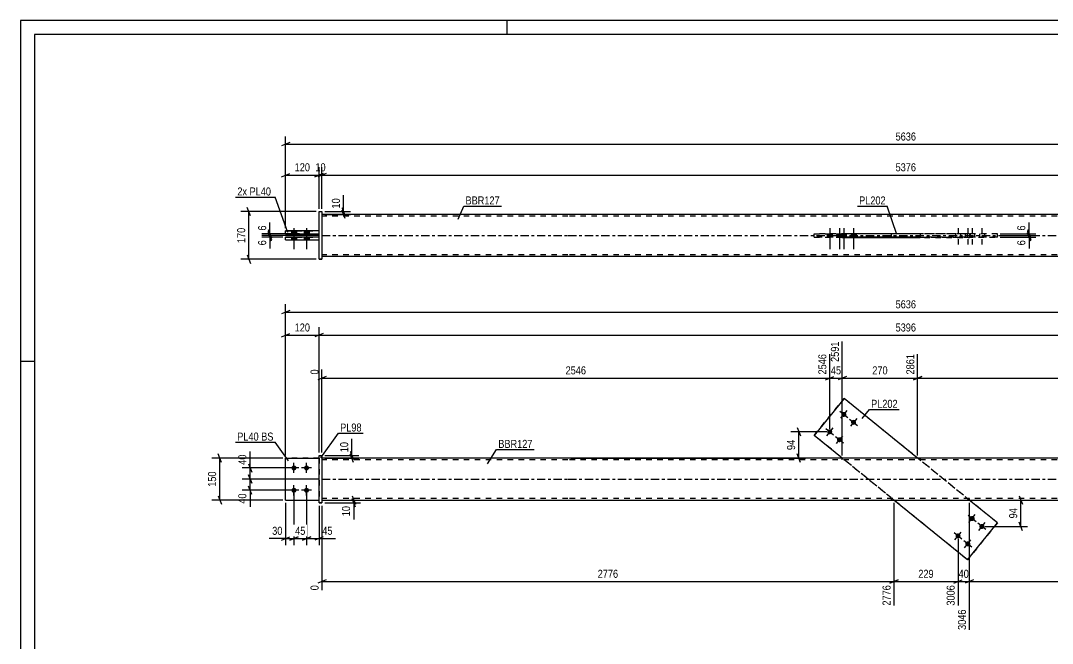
# Model space of a CAD drawing. Header units: millimetres. Extents: x 0 to 594, y 0 to 420.
# Drawn here: x 0 to 369.1, y 197.2 to 420 of the extents above; entities that cross this region are included whole.
import ezdxf

# ---------------------------------------------------------------- set-up
doc = ezdxf.new("R2010")
doc.units = ezdxf.units.MM
doc.linetypes.add('DXK_LINE_DOT2', pattern=[3.9198, 1.9599, -1.9599])
doc.linetypes.add('DXK_LINE_DOT3', pattern=[5.9187, 2.979, -0.9799, 0.9799, -0.9799])
doc.styles.add('Arial Narrow', font='ARIALN.TTF', dxfattribs={"height": 0.2})

# ---------------------------------------------------------------- blocks, each defined once
blk = doc.blocks.new('Unknown-580610623-1130')
at = {"color": 5, "linetype": 'Continuous'}
for p, q in [((594, 420), (0, 420)), ((0, 420), (0, 0)), ((174, 415), (174, 420)), ((589, 415), (5, 415)), ((5, 415), (5, 5)), ((5, 298), (0, 298))]:
    blk.add_line(p, q, dxfattribs=at)
blk = doc.blocks.new('Part-580610623-1679 - 1673')
at = {"color": 7, "linetype": 'DXK_LINE_DOT2'}
for p, q in [((94.78, 248.45), (94.78, 263.45)), ((94.78, 263.45), (106.78, 263.45)), ((106.78, 263.45), (94.78, 263.45)), ((106.78, 263.45), (106.78, 248.45)), ((94.78, 248.45), (94.78, 248.45)), ((94.78, 248.45), (106.78, 248.45)), ((94.78, 248.45), (106.78, 248.45)), ((106.78, 248.45), (106.78, 248.45))]:
    blk.add_line(p, q, dxfattribs=at)
blk = doc.blocks.new('Part-580610623-1700 - 1673')
at = {"color": 2, "linetype": 'Continuous'}
for p, q in [((195.78, 263.45), (107.78, 263.45)), ((437.43, 263.45), (195.88, 263.45)), ((107.78, 248.45), (195.78, 248.45)), ((195.88, 248.45), (437.43, 248.45))]:
    blk.add_line(p, q, dxfattribs=at)
at = {"color": 7, "linetype": 'DXK_LINE_DOT2'}
for p, q in [((107.78, 263.45), (107.78, 248.45)), ((195.78, 262.85), (107.78, 262.85)), ((437.43, 262.85), (195.88, 262.85)), ((293.82, 263.45), (293.82, 262.85)), ((321.74, 263.45), (321.74, 262.85)), ((195.78, 249.05), (107.78, 249.05)), ((437.43, 249.05), (195.88, 249.05)), ((311.57, 248.45), (311.57, 249.05)), ((339.48, 248.45), (339.48, 249.05))]:
    blk.add_line(p, q, dxfattribs=at)
at = {"color": 7, "linetype": 'DXK_LINE_DOT3'}
for p, q in [((107.78, 255.95), (195.78, 255.95)), ((195.88, 255.95), (437.43, 255.95))]:
    blk.add_line(p, q, dxfattribs=at)
blk = doc.blocks.new('Part-580610623-1684 - 1673')
at = {"color": 2, "linetype": 'Continuous'}
for p, q in [((94.78, 248.45), (94.78, 263.45)), ((94.78, 263.45), (106.78, 263.45)), ((94.78, 248.45), (94.78, 248.45)), ((94.78, 248.45), (106.78, 248.45))]:
    blk.add_line(p, q, dxfattribs=at)
at = {"color": 7, "linetype": 'DXK_LINE_DOT2'}
for p, q in [((106.78, 263.45), (94.78, 263.45)), ((106.78, 263.45), (106.78, 248.45)), ((94.78, 248.45), (94.78, 248.45)), ((94.78, 248.45), (106.78, 248.45)), ((106.78, 248.45), (106.78, 248.45))]:
    blk.add_line(p, q, dxfattribs=at)
blk = doc.blocks.new('Bolt-580610623-1706 - 1673')
at = {"linetype": 'Continuous'}
for points in [[(295.04, 279.8), (295.17, 279.67), (295.27, 279.51), (295.34, 279.34), (295.37, 279.15), (295.36, 278.96), (295.31, 278.78), (295.22, 278.61), (295.11, 278.47), (294.96, 278.35), (294.79, 278.26), (294.61, 278.21), (294.42, 278.2), (294.24, 278.23), (294.06, 278.3), (293.9, 278.4), (293.77, 278.54), (293.67, 278.7), (293.6, 278.87), (293.57, 279.06), (293.58, 279.25), (293.63, 279.43), (293.72, 279.59), (293.83, 279.74), (293.98, 279.86), (294.15, 279.94), (294.33, 279.99), (294.52, 280), (294.7, 279.97), (294.88, 279.91)], [(298.53, 276.97), (298.66, 276.83), (298.77, 276.68), (298.83, 276.5), (298.86, 276.31), (298.85, 276.13), (298.8, 275.94), (298.72, 275.78), (298.6, 275.63), (298.45, 275.51), (298.29, 275.43), (298.1, 275.38), (297.92, 275.37), (297.73, 275.4), (297.55, 275.47), (297.4, 275.57), (297.26, 275.7), (297.16, 275.86), (297.09, 276.04), (297.07, 276.22), (297.08, 276.41), (297.12, 276.59), (297.21, 276.76), (297.33, 276.9), (297.47, 277.02), (297.64, 277.11), (297.82, 277.16), (298.01, 277.17), (298.2, 277.14), (298.37, 277.07)], [(290, 273.59), (290.13, 273.46), (290.23, 273.3), (290.3, 273.12), (290.33, 272.94), (290.32, 272.75), (290.27, 272.57), (290.18, 272.4), (290.06, 272.25), (289.92, 272.14), (289.75, 272.05), (289.57, 272), (289.38, 271.99), (289.19, 272.02), (289.02, 272.09), (288.86, 272.19), (288.73, 272.33), (288.63, 272.48), (288.56, 272.66), (288.53, 272.85), (288.54, 273.03), (288.59, 273.22), (288.67, 273.38), (288.79, 273.53), (288.94, 273.65), (289.11, 273.73), (289.29, 273.78), (289.48, 273.79), (289.66, 273.76), (289.84, 273.69)], [(293.49, 270.75), (293.62, 270.62), (293.73, 270.46), (293.79, 270.29), (293.82, 270.1), (293.81, 269.91), (293.76, 269.73), (293.68, 269.57), (293.56, 269.42), (293.41, 269.3), (293.24, 269.22), (293.06, 269.17), (292.87, 269.16), (292.69, 269.19), (292.51, 269.25), (292.36, 269.36), (292.22, 269.49), (292.12, 269.65), (292.05, 269.82), (292.02, 270.01), (292.03, 270.2), (292.08, 270.38), (292.17, 270.55), (292.29, 270.69), (292.43, 270.81), (292.6, 270.9), (292.78, 270.95), (292.97, 270.95), (293.16, 270.93), (293.33, 270.86)]]:
    blk.add_hatch(color=1, dxfattribs=at).paths.add_polyline_path(points)
at = {"color": 1, "linetype": 'Continuous'}
for p, q in [((293.07, 280.24), (295.87, 277.97)), ((295.6, 280.5), (293.34, 277.71)), ((296.57, 277.4), (299.36, 275.13)), ((299.1, 277.67), (296.83, 274.87)), ((288.03, 274.03), (290.83, 271.76)), ((290.56, 274.29), (288.29, 271.49)), ((291.53, 271.19), (294.32, 268.92)), ((294.06, 271.45), (291.79, 268.66))]:
    blk.add_line(p, q, dxfattribs=at)
blk = doc.blocks.new('Bolt-580610623-1707 - 1673')
at = {"linetype": 'Continuous'}
for points in [[(339.82, 241.14), (339.69, 241.27), (339.58, 241.43), (339.52, 241.61), (339.49, 241.79), (339.5, 241.98), (339.55, 242.16), (339.63, 242.33), (339.75, 242.48), (339.9, 242.59), (340.06, 242.68), (340.25, 242.73), (340.43, 242.74), (340.62, 242.71), (340.8, 242.64), (340.95, 242.54), (341.09, 242.41), (341.19, 242.25), (341.26, 242.07), (341.28, 241.89), (341.27, 241.7), (341.23, 241.52), (341.14, 241.35), (341.02, 241.2), (340.88, 241.08), (340.71, 241), (340.53, 240.95), (340.34, 240.94), (340.15, 240.97), (339.98, 241.04)], [(334.78, 234.93), (334.64, 235.06), (334.54, 235.22), (334.48, 235.4), (334.45, 235.58), (334.46, 235.77), (334.51, 235.95), (334.59, 236.12), (334.71, 236.26), (334.86, 236.38), (335.02, 236.47), (335.21, 236.52), (335.39, 236.53), (335.58, 236.5), (335.75, 236.43), (335.91, 236.33), (336.04, 236.19), (336.15, 236.04), (336.21, 235.86), (336.24, 235.67), (336.23, 235.49), (336.18, 235.3), (336.1, 235.14), (335.98, 234.99), (335.83, 234.87), (335.67, 234.79), (335.48, 234.74), (335.3, 234.73), (335.11, 234.76), (334.94, 234.83)], [(343.31, 238.3), (343.18, 238.44), (343.08, 238.6), (343.01, 238.77), (342.98, 238.96), (342.99, 239.15), (343.04, 239.33), (343.13, 239.49), (343.24, 239.64), (343.39, 239.76), (343.56, 239.84), (343.74, 239.89), (343.93, 239.9), (344.11, 239.87), (344.29, 239.81), (344.45, 239.7), (344.58, 239.57), (344.68, 239.41), (344.75, 239.24), (344.78, 239.05), (344.77, 238.86), (344.72, 238.68), (344.63, 238.51), (344.52, 238.37), (344.37, 238.25), (344.2, 238.16), (344.02, 238.11), (343.83, 238.1), (343.65, 238.13), (343.47, 238.2)], [(338.27, 232.09), (338.14, 232.23), (338.04, 232.38), (337.97, 232.56), (337.94, 232.75), (337.95, 232.93), (338, 233.12), (338.08, 233.28), (338.2, 233.43), (338.35, 233.55), (338.52, 233.63), (338.7, 233.68), (338.89, 233.69), (339.07, 233.66), (339.25, 233.59), (339.41, 233.49), (339.54, 233.36), (339.64, 233.2), (339.71, 233.02), (339.74, 232.84), (339.73, 232.65), (339.68, 232.47), (339.59, 232.3), (339.47, 232.15), (339.33, 232.04), (339.16, 231.95), (338.98, 231.9), (338.79, 231.89), (338.61, 231.92), (338.43, 231.99)]]:
    blk.add_hatch(color=1, dxfattribs=at).paths.add_polyline_path(points)
at = {"color": 1, "linetype": 'Continuous'}
for p, q in [((341.78, 240.71), (338.99, 242.97)), ((339.25, 240.44), (341.52, 243.24)), ((345.28, 237.87), (342.48, 240.14)), ((342.75, 237.61), (345.01, 240.4)), ((336.74, 234.49), (333.95, 236.76)), ((334.21, 234.23), (336.48, 237.03)), ((340.24, 231.66), (337.44, 233.93)), ((337.7, 231.39), (339.97, 234.19))]:
    blk.add_line(p, q, dxfattribs=at)
blk = doc.blocks.new('Bolt-580610623-1709 - 1673')
at = {"linetype": 'Continuous'}
for points in [[(97.78, 259.05), (97.59, 259.07), (97.41, 259.13), (97.25, 259.22), (97.11, 259.35), (97, 259.5), (96.92, 259.67), (96.88, 259.85), (96.88, 260.04), (96.92, 260.23), (97, 260.4), (97.11, 260.55), (97.25, 260.68), (97.41, 260.77), (97.59, 260.83), (97.78, 260.85), (97.96, 260.83), (98.14, 260.77), (98.3, 260.68), (98.44, 260.55), (98.55, 260.4), (98.63, 260.23), (98.67, 260.04), (98.67, 259.85), (98.63, 259.67), (98.55, 259.5), (98.44, 259.35), (98.3, 259.22), (98.14, 259.13), (97.96, 259.07)], [(102.28, 259.05), (102.09, 259.07), (101.91, 259.13), (101.75, 259.22), (101.61, 259.35), (101.5, 259.5), (101.42, 259.67), (101.38, 259.85), (101.38, 260.04), (101.42, 260.23), (101.5, 260.4), (101.61, 260.55), (101.75, 260.68), (101.91, 260.77), (102.09, 260.83), (102.28, 260.85), (102.46, 260.83), (102.64, 260.77), (102.8, 260.68), (102.94, 260.55), (103.05, 260.4), (103.13, 260.23), (103.17, 260.04), (103.17, 259.85), (103.13, 259.67), (103.05, 259.5), (102.94, 259.35), (102.8, 259.22), (102.64, 259.13), (102.46, 259.07)], [(97.78, 251.05), (97.59, 251.07), (97.41, 251.13), (97.25, 251.22), (97.11, 251.35), (97, 251.5), (96.92, 251.67), (96.88, 251.85), (96.88, 252.04), (96.92, 252.23), (97, 252.4), (97.11, 252.55), (97.25, 252.68), (97.41, 252.77), (97.59, 252.83), (97.78, 252.85), (97.96, 252.83), (98.14, 252.77), (98.3, 252.68), (98.44, 252.55), (98.55, 252.4), (98.63, 252.23), (98.67, 252.04), (98.67, 251.85), (98.63, 251.67), (98.55, 251.5), (98.44, 251.35), (98.3, 251.22), (98.14, 251.13), (97.96, 251.07)], [(102.28, 251.05), (102.09, 251.07), (101.91, 251.13), (101.75, 251.22), (101.61, 251.35), (101.5, 251.5), (101.42, 251.67), (101.38, 251.85), (101.38, 252.04), (101.42, 252.23), (101.5, 252.4), (101.61, 252.55), (101.75, 252.68), (101.91, 252.77), (102.09, 252.83), (102.28, 252.85), (102.46, 252.83), (102.64, 252.77), (102.8, 252.68), (102.94, 252.55), (103.05, 252.4), (103.13, 252.23), (103.17, 252.04), (103.17, 251.85), (103.13, 251.67), (103.05, 251.5), (102.94, 251.35), (102.8, 251.22), (102.64, 251.13), (102.46, 251.07)]]:
    blk.add_hatch(color=1, dxfattribs=at).paths.add_polyline_path(points)
at = {"color": 1, "linetype": 'Continuous'}
for p, q in [((99.58, 259.95), (95.98, 259.95)), ((97.78, 258.15), (97.78, 261.75)), ((104.08, 259.95), (100.48, 259.95)), ((102.28, 258.15), (102.28, 261.75)), ((99.58, 251.95), (95.98, 251.95)), ((97.78, 250.15), (97.78, 253.75)), ((104.08, 251.95), (100.48, 251.95)), ((102.28, 250.15), (102.28, 253.75))]:
    blk.add_line(p, q, dxfattribs=at)
blk = doc.blocks.new('Part-580610623-1715 - 1673')
at = {"color": 2, "linetype": 'Continuous'}
for p, q in [((294.59, 284.8), (283.88, 271.6)), ((294.59, 284.8), (294.59, 284.8)), ((320.9, 263.45), (294.59, 284.8)), ((293.92, 263.45), (283.88, 271.6)), ((283.88, 271.6), (283.88, 271.6)), ((338.72, 227.09), (312.41, 248.45)), ((349.43, 240.29), (339.38, 248.45)), ((338.72, 227.09), (349.43, 240.29)), ((349.43, 240.29), (349.43, 240.29)), ((338.72, 227.09), (338.72, 227.09))]:
    blk.add_line(p, q, dxfattribs=at)
at = {"color": 7, "linetype": 'DXK_LINE_DOT2'}
for p, q in [((283.88, 271.6), (294.59, 284.8)), ((349.43, 240.29), (294.59, 284.8)), ((338.72, 227.09), (283.88, 271.6)), ((312.41, 248.45), (293.92, 263.45)), ((339.38, 248.45), (320.9, 263.45)), ((349.43, 240.29), (338.72, 227.09))]:
    blk.add_line(p, q, dxfattribs=at)
blk = doc.blocks.new('Part-580610623-1720 - 1673')
at = {"color": 2, "linetype": 'Continuous'}
for p, q in [((106.78, 264.45), (107.78, 264.45)), ((106.78, 247.45), (106.78, 264.45)), ((107.78, 264.45), (107.78, 264.45)), ((107.78, 264.45), (107.78, 247.45)), ((106.78, 247.45), (107.78, 247.45))]:
    blk.add_line(p, q, dxfattribs=at)
at = {"color": 7, "linetype": 'DXK_LINE_DOT2'}
for p, q in [((106.78, 264.45), (107.78, 264.45)), ((107.78, 247.45), (106.78, 247.45)), ((106.78, 247.45), (106.78, 247.45)), ((107.78, 247.45), (107.78, 247.45))]:
    blk.add_line(p, q, dxfattribs=at)
blk = doc.blocks.new('Part-580610623-1418 - 1367')
at = {"color": 2, "linetype": 'Continuous'}
for p, q in [((94.78, 341.55), (94.78, 342.55)), ((106.78, 342.55), (94.78, 342.55)), ((94.78, 341.55), (94.78, 341.55)), ((94.78, 341.55), (106.78, 341.55))]:
    blk.add_line(p, q, dxfattribs=at)
at = {"color": 7, "linetype": 'DXK_LINE_DOT2'}
for p, q in [((94.78, 342.55), (106.78, 342.55)), ((94.78, 341.55), (106.78, 341.55)), ((106.78, 341.55), (106.78, 342.55))]:
    blk.add_line(p, q, dxfattribs=at)
blk = doc.blocks.new('Bolt-580610623-1370 - 1367')
at = {"linetype": 'Continuous'}
for points in [[(96.88, 343.75), (98.68, 343.75), (98.68, 344.75), (96.88, 344.75)], [(96.88, 343.75), (98.68, 343.75), (98.68, 344.75), (96.88, 344.75)], [(101.38, 343.75), (103.18, 343.75), (103.18, 344.75), (101.38, 344.75)], [(101.38, 343.75), (103.18, 343.75), (103.18, 344.75), (101.38, 344.75)], [(96.88, 341.55), (98.68, 341.55), (98.68, 342.55), (96.88, 342.55)], [(96.88, 341.55), (98.68, 341.55), (98.68, 342.55), (96.88, 342.55)], [(101.38, 341.55), (103.18, 341.55), (103.18, 342.55), (101.38, 342.55)], [(101.38, 341.55), (103.18, 341.55), (103.18, 342.55), (101.38, 342.55)]]:
    blk.add_hatch(color=1, dxfattribs=at).paths.add_polyline_path(points)
at = {"color": 1, "linetype": 'Continuous'}
for p, q in [((96.88, 344.75), (96.88, 343.75)), ((96.88, 344.75), (96.88, 343.75)), ((97.78, 345.75), (97.78, 338.25)), ((97.78, 345.75), (97.78, 338.25)), ((98.68, 344.75), (98.68, 343.75)), ((98.68, 344.75), (98.68, 343.75)), ((101.38, 344.75), (101.38, 343.75)), ((101.38, 344.75), (101.38, 343.75)), ((102.28, 345.75), (102.28, 338.25)), ((102.28, 345.75), (102.28, 338.25)), ((103.18, 344.75), (103.18, 343.75)), ((103.18, 344.75), (103.18, 343.75)), ((96.88, 342.55), (96.88, 341.55)), ((96.88, 342.55), (96.88, 341.55)), ((98.68, 342.55), (98.68, 341.55)), ((98.68, 342.55), (98.68, 341.55)), ((101.38, 342.55), (101.38, 341.55)), ((101.38, 342.55), (101.38, 341.55)), ((103.18, 342.55), (103.18, 341.55)), ((103.18, 342.55), (103.18, 341.55))]:
    blk.add_line(p, q, dxfattribs=at)
blk = doc.blocks.new('Bolt-580610623-1435 - 1367')
at = {"color": 1, "linetype": 'DXK_LINE_DOT2'}
for p, q in [((334.44, 343.75), (334.44, 342.55)), ((335.34, 345.75), (335.34, 338.25)), ((336.24, 343.75), (336.24, 342.55)), ((337.94, 343.75), (337.94, 342.55)), ((338.84, 345.75), (338.84, 338.25)), ((339.49, 343.75), (339.49, 342.55)), ((339.74, 343.75), (339.74, 342.55)), ((340.39, 345.75), (340.39, 338.25)), ((341.29, 343.75), (341.29, 342.55)), ((342.98, 343.75), (342.98, 342.55)), ((343.88, 345.75), (343.88, 338.25)), ((344.78, 343.75), (344.78, 342.55))]:
    blk.add_line(p, q, dxfattribs=at)
blk = doc.blocks.new('Part-580610623-1456 - 1367')
at = {"color": 2, "linetype": 'Continuous'}
for p, q in [((195.78, 350.65), (107.78, 350.65)), ((437.43, 350.65), (195.88, 350.65)), ((293.82, 343.85), (293.82, 343.76)), ((293.82, 343.85), (321.74, 343.85)), ((293.82, 343.85), (293.82, 343.85)), ((311.57, 343.85), (311.57, 343.75)), ((321.74, 343.85), (321.74, 342.45)), ((293.82, 342.45), (293.82, 342.56)), ((293.82, 342.45), (321.74, 342.45)), ((311.57, 342.45), (311.57, 342.55)), ((195.78, 335.65), (107.78, 335.65)), ((437.43, 335.65), (195.88, 335.65))]:
    blk.add_line(p, q, dxfattribs=at)
at = {"color": 7, "linetype": 'DXK_LINE_DOT2'}
for p, q in [((107.78, 350.65), (107.78, 335.65)), ((195.78, 350.05), (107.78, 350.05)), ((437.43, 350.05), (195.88, 350.05)), ((293.82, 343.85), (321.74, 343.85)), ((293.82, 343.76), (293.82, 342.56)), ((311.57, 343.85), (339.48, 343.85)), ((311.57, 343.85), (311.57, 343.85)), ((311.57, 343.85), (339.48, 343.85)), ((311.57, 343.75), (311.57, 343.85)), ((311.57, 342.55), (311.57, 343.75)), ((339.48, 343.85), (339.48, 342.45)), ((293.82, 342.45), (321.74, 342.45)), ((311.57, 342.45), (311.57, 342.45)), ((311.57, 342.45), (311.57, 342.45)), ((339.48, 342.45), (311.57, 342.45)), ((311.57, 342.45), (339.48, 342.45)), ((195.78, 336.25), (107.78, 336.25)), ((437.43, 336.25), (195.88, 336.25))]:
    blk.add_line(p, q, dxfattribs=at)
at = {"color": 7, "linetype": 'DXK_LINE_DOT3'}
for p, q in [((107.78, 343.15), (195.78, 343.15)), ((195.88, 343.15), (437.43, 343.15))]:
    blk.add_line(p, q, dxfattribs=at)
blk = doc.blocks.new('Part-580610623-1413 - 1367')
at = {"color": 2, "linetype": 'Continuous'}
for p, q in [((94.78, 343.75), (94.78, 344.75)), ((106.78, 344.75), (94.78, 344.75)), ((94.78, 343.75), (94.78, 343.75)), ((94.78, 343.75), (106.78, 343.75))]:
    blk.add_line(p, q, dxfattribs=at)
at = {"color": 7, "linetype": 'DXK_LINE_DOT2'}
for p, q in [((94.78, 344.75), (106.78, 344.75)), ((94.78, 343.75), (106.78, 343.75)), ((106.78, 343.75), (106.78, 344.75))]:
    blk.add_line(p, q, dxfattribs=at)
blk = doc.blocks.new('Part-580610623-1397 - 1367')
at = {"color": 7, "linetype": 'DXK_LINE_DOT2'}
for p, q in [((283.88, 343.75), (294.59, 343.76)), ((338.72, 343.75), (283.88, 343.75)), ((349.43, 343.75), (321.74, 343.75)), ((338.72, 342.55), (338.72, 343.75)), ((349.43, 343.75), (338.72, 343.75)), ((349.43, 342.55), (349.43, 343.75)), ((294.59, 342.56), (283.88, 342.55)), ((283.88, 342.55), (338.72, 342.55)), ((349.43, 342.55), (321.74, 342.55)), ((338.72, 342.55), (349.43, 342.55))]:
    blk.add_line(p, q, dxfattribs=at)
at = {"color": 2, "linetype": 'Continuous'}
for p, q in [((283.88, 342.55), (283.88, 343.75)), ((294.59, 342.56), (294.59, 343.76)), ((321.74, 343.75), (294.59, 343.76)), ((321.74, 342.55), (294.59, 342.56))]:
    blk.add_line(p, q, dxfattribs=at)
blk = doc.blocks.new('Part-580610623-1398 - 1367')
at = {"color": 2, "linetype": 'Continuous'}
for p, q in [((106.78, 351.65), (107.78, 351.65)), ((106.78, 334.65), (106.78, 351.65)), ((107.78, 351.65), (107.78, 351.65)), ((107.78, 351.65), (107.78, 334.65)), ((107.78, 334.65), (106.78, 334.65)), ((106.78, 334.65), (106.78, 334.65))]:
    blk.add_line(p, q, dxfattribs=at)
at = {"color": 7, "linetype": 'DXK_LINE_DOT2'}
for p, q in [((106.78, 351.65), (107.78, 351.65)), ((106.78, 334.65), (107.78, 334.65)), ((106.78, 334.65), (106.78, 334.65))]:
    blk.add_line(p, q, dxfattribs=at)
blk = doc.blocks.new('Bolt-580610623-1436 - 1367')
at = {"linetype": 'Continuous'}
for points in [[(290.33, 343.75), (288.53, 343.75), (288.53, 342.55), (290.33, 342.55)], [(293.82, 343.75), (292.02, 343.75), (292.02, 342.55), (293.82, 342.55)], [(295.37, 343.75), (293.57, 343.75), (293.57, 342.55), (295.37, 342.55)], [(298.86, 343.75), (297.06, 343.75), (297.06, 342.55), (298.86, 342.55)]]:
    blk.add_hatch(color=1, dxfattribs=at).paths.add_polyline_path(points)
at = {"color": 1, "linetype": 'Continuous'}
for p, q in [((288.53, 343.75), (288.53, 342.55)), ((289.43, 345.75), (289.43, 338.25)), ((290.33, 343.75), (290.33, 342.55)), ((292.02, 343.75), (292.02, 342.55)), ((292.92, 345.75), (292.92, 338.25)), ((293.57, 343.75), (293.57, 342.55)), ((293.82, 343.75), (293.82, 342.55)), ((294.47, 345.75), (294.47, 338.25)), ((295.37, 343.75), (295.37, 342.55)), ((297.06, 343.75), (297.06, 342.55)), ((297.96, 345.75), (297.96, 338.25)), ((298.86, 343.75), (298.86, 342.55))]:
    blk.add_line(p, q, dxfattribs=at)
blk = doc.blocks.new('StraightDimension-580610623-1850 - 1673')
at = {"color": 7, "linetype": 'Continuous'}
for p, q in [((339.38, 247.45), (339.38, 201.99)), ((335.34, 234.63), (335.34, 210.69)), ((333.84, 218.7), (336.84, 219.9)), ((335.34, 219.3), (339.38, 219.3)), ((340.88, 219.9), (337.88, 218.7))]:
    blk.add_line(p, q, dxfattribs=at)
at = {"color": 0}
blk.add_wipeout([(339.79, 220.05), (339.79, 224.25), (334.94, 224.25), (334.94, 220.05)], dxfattribs=at)
at = {"color": 0, "linetype": 'Continuous'}
blk.add_wipeout([(338.78, 209.9), (334.58, 209.9), (334.58, 201.38), (338.78, 201.38)], dxfattribs=at)
at = {"color": 3, "style": 'Arial Narrow'}
blk.add_text('40', height=2.863, dxfattribs=at).set_placement((335.54, 220.65))
at = {"color": 3, "linetype": 'Continuous', "style": 'Arial Narrow'}
blk.add_text('3046', height=2.863, rotation=90.0002, dxfattribs=at).set_placement((338.18, 201.99))
blk = doc.blocks.new('StraightDimension-580610623-1792 - 1673')
at = {"color": 7, "linetype": 'Continuous'}
for p, q in [((293.92, 264.45), (293.92, 305.2)), ((289.43, 273.89), (289.43, 300.7)), ((287.93, 291.48), (290.93, 292.68)), ((289.43, 292.08), (293.92, 292.08)), ((295.42, 292.68), (292.42, 291.48))]:
    blk.add_line(p, q, dxfattribs=at)
at = {"color": 0}
blk.add_wipeout([(294.1, 292.83), (294.1, 297.03), (289.25, 297.03), (289.25, 292.83)], dxfattribs=at)
at = {"color": 0, "linetype": 'Continuous'}
blk.add_wipeout([(293.32, 305.8), (289.12, 305.8), (289.12, 297.28), (293.32, 297.28)], dxfattribs=at)
at = {"color": 3, "linetype": 'Continuous', "style": 'Arial Narrow'}
blk.add_text('2591', height=2.863, rotation=90.0002, dxfattribs=at).set_placement((292.72, 297.88))
at = {"color": 3, "style": 'Arial Narrow'}
blk.add_text('45', height=2.863, dxfattribs=at).set_placement((289.85, 293.43))
blk = doc.blocks.new('StraightDimension-580610623-1891 - 1673')
at = {"color": 7, "linetype": 'Continuous'}
for p, q in [((108.78, 248.45), (121.58, 248.45)), ((108.78, 247.45), (121.58, 247.45)), ((118.58, 249.95), (119.78, 246.95)), ((119.78, 245.95), (118.58, 248.95)), ((119.18, 247.45), (119.18, 248.45))]:
    blk.add_line(p, q, dxfattribs=at)
at = {"color": 0}
blk.add_wipeout([(118.43, 246.92), (114.23, 246.92), (114.23, 242.07), (118.43, 242.07)], dxfattribs=at)
at = {"color": 7, "linetype": 'Continuous'}
blk.add_line((119.18, 247.45), (119.18, 241.54), dxfattribs=at)
blk.add_line((119.18, 247.45), (119.18, 241.54), dxfattribs=at)
at = {"color": 3, "style": 'Arial Narrow'}
blk.add_text('10', height=2.863, rotation=90.0002, dxfattribs=at).set_placement((117.83, 242.67))
blk = doc.blocks.new('StraightDimension-580610623-1827 - 1673')
at = {"color": 7, "linetype": 'Continuous'}
for p, q in [((94.78, 247.45), (94.78, 232.28)), ((97.78, 250.95), (97.78, 232.28)), ((93.28, 234.08), (96.28, 235.28)), ((94.78, 234.68), (97.78, 234.68)), ((99.28, 235.28), (96.28, 234.08))]:
    blk.add_line(p, q, dxfattribs=at)
at = {"color": 0}
blk.add_wipeout([(94.25, 235.43), (94.25, 239.63), (89.39, 239.63), (89.39, 235.43)], dxfattribs=at)
at = {"color": 7, "linetype": 'Continuous'}
blk.add_line((94.78, 234.68), (88.87, 234.68), dxfattribs=at)
blk.add_line((94.78, 234.68), (88.87, 234.68), dxfattribs=at)
at = {"color": 3, "style": 'Arial Narrow'}
blk.add_text('30', height=2.863, dxfattribs=at).set_placement((89.99, 236.03))
blk = doc.blocks.new('StraightDimension-580610623-1806 - 1673')
at = {"color": 7, "linetype": 'Continuous'}
for p, q in [((289.43, 273.89), (289.43, 300.7)), ((109.28, 292.68), (106.28, 291.48)), ((107.78, 265.45), (107.78, 295.21)), ((107.78, 292.08), (289.43, 292.08)), ((287.93, 291.48), (290.93, 292.68))]:
    blk.add_line(p, q, dxfattribs=at)
at = {"color": 0, "linetype": 'Continuous'}
for points in [[(288.83, 301.3), (284.63, 301.3), (284.63, 292.78), (288.83, 292.78)], [(107.18, 295.81), (102.98, 295.81), (102.98, 292.78), (107.18, 292.78)]]:
    blk.add_wipeout(points, dxfattribs=at)
at = {"color": 0}
blk.add_wipeout([(202.86, 292.83), (202.86, 297.03), (194.35, 297.03), (194.35, 292.83)], dxfattribs=at)
at = {"color": 3, "linetype": 'Continuous', "style": 'Arial Narrow'}
for s, height, p in [('2546', 2.863, (288.23, 293.38)), ('0', 2.86, (106.58, 293.38))]:
    blk.add_text(s, height=height, rotation=90.0002, dxfattribs=at).set_placement(p)
at = {"color": 3, "style": 'Arial Narrow'}
blk.add_text('2546', height=2.863, dxfattribs=at).set_placement((194.95, 293.43))
blk = doc.blocks.new('StraightDimension-580610623-1760 - 1673')
at = {"color": 7, "linetype": 'Continuous'}
for p, q in [((320.9, 264.45), (320.9, 300.7)), ((525.53, 265.45), (525.53, 300.7)), ((322.4, 292.68), (319.4, 291.48)), ((320.9, 292.08), (525.53, 292.08)), ((524.03, 291.48), (527.03, 292.68))]:
    blk.add_line(p, q, dxfattribs=at)
at = {"color": 0, "linetype": 'Continuous'}
blk.add_wipeout([(524.93, 301.3), (520.73, 301.3), (520.73, 292.78), (524.93, 292.78)], dxfattribs=at)
at = {"color": 0}
blk.add_wipeout([(427.47, 292.83), (427.47, 297.03), (418.96, 297.03), (418.96, 292.83)], dxfattribs=at)
at = {"color": 3, "linetype": 'Continuous', "style": 'Arial Narrow'}
blk.add_text('5376', height=2.863, rotation=90.0002, dxfattribs=at).set_placement((524.33, 293.38))
at = {"color": 3, "style": 'Arial Narrow'}
blk.add_text('2514', height=2.863, dxfattribs=at).set_placement((419.56, 293.43))
blk = doc.blocks.new('StraightDimension-580610623-2057 - 1673')
at = {"color": 7, "linetype": 'Continuous'}
for p, q in [((94.78, 264.45), (94.78, 310.28)), ((106.78, 265.45), (106.78, 310.28)), ((93.28, 306.83), (96.28, 308.03)), ((94.78, 307.43), (106.78, 307.43)), ((108.28, 308.03), (105.28, 306.83))]:
    blk.add_line(p, q, dxfattribs=at)
at = {"color": 0}
blk.add_wipeout([(104.12, 308.18), (104.12, 312.38), (97.43, 312.38), (97.43, 308.18)], dxfattribs=at)
at = {"color": 3, "style": 'Arial Narrow'}
blk.add_text('120', height=2.863, dxfattribs=at).set_placement((98.03, 308.78))
blk = doc.blocks.new('StraightDimension-580610623-1900 - 1673')
at = {"color": 7, "linetype": 'Continuous'}
for p, q in [((117.93, 265.95), (119.13, 262.95)), ((108.78, 264.45), (120.93, 264.45)), ((108.78, 263.45), (120.93, 263.45)), ((119.13, 261.95), (117.93, 264.95)), ((118.53, 263.45), (118.53, 264.45))]:
    blk.add_line(p, q, dxfattribs=at)
at = {"color": 0}
blk.add_wipeout([(117.78, 269.83), (113.58, 269.83), (113.58, 264.97), (117.78, 264.97)], dxfattribs=at)
at = {"color": 7, "linetype": 'Continuous'}
blk.add_line((118.53, 264.45), (118.53, 270.35), dxfattribs=at)
blk.add_line((118.53, 264.45), (118.53, 270.35), dxfattribs=at)
at = {"color": 3, "style": 'Arial Narrow'}
blk.add_text('10', height=2.863, rotation=90.0002, dxfattribs=at).set_placement((117.18, 265.57))
blk = doc.blocks.new('StraightDimension-580610623-2050 - 1673')
at = {"color": 7, "linetype": 'Continuous'}
for p, q in [((106.78, 265.45), (106.78, 310.28)), ((108.28, 308.03), (105.28, 306.83)), ((106.78, 307.43), (526.53, 307.43))]:
    blk.add_line(p, q, dxfattribs=at)
at = {"color": 0}
blk.add_wipeout([(320.91, 308.18), (320.91, 312.38), (312.4, 312.38), (312.4, 308.18)], dxfattribs=at)
at = {"color": 3, "style": 'Arial Narrow'}
blk.add_text('5396', height=2.863, dxfattribs=at).set_placement((313, 308.78))
blk = doc.blocks.new('StraightDimension-580610623-1772 - 1673')
at = {"color": 7, "linetype": 'Continuous'}
for p, q in [((293.92, 264.45), (293.92, 305.2)), ((320.9, 264.45), (320.9, 300.7)), ((295.42, 292.68), (292.42, 291.48)), ((293.92, 292.08), (320.9, 292.08)), ((319.4, 291.48), (322.4, 292.68))]:
    blk.add_line(p, q, dxfattribs=at)
at = {"color": 0, "linetype": 'Continuous'}
blk.add_wipeout([(320.3, 301.3), (316.1, 301.3), (316.1, 292.78), (320.3, 292.78)], dxfattribs=at)
at = {"color": 0}
blk.add_wipeout([(310.76, 292.83), (310.76, 297.03), (304.07, 297.03), (304.07, 292.83)], dxfattribs=at)
at = {"color": 3, "linetype": 'Continuous', "style": 'Arial Narrow'}
blk.add_text('2861', height=2.863, rotation=90.0002, dxfattribs=at).set_placement((319.7, 293.38))
at = {"color": 3, "style": 'Arial Narrow'}
blk.add_text('270', height=2.863, dxfattribs=at).set_placement((304.67, 293.43))
blk = doc.blocks.new('StraightDimension-580610623-1909 - 1673')
at = {"color": 7, "linetype": 'Continuous'}
for p, q in [((96.78, 259.95), (79.23, 259.95)), ((81.48, 261.45), (82.68, 258.45)), ((82.08, 255.95), (82.08, 259.95)), ((106.78, 255.95), (79.23, 255.95)), ((82.68, 254.45), (81.48, 257.45))]:
    blk.add_line(p, q, dxfattribs=at)
at = {"color": 0}
blk.add_wipeout([(81.33, 265.33), (77.13, 265.33), (77.13, 260.47), (81.33, 260.47)], dxfattribs=at)
at = {"color": 7, "linetype": 'Continuous'}
blk.add_line((82.08, 259.95), (82.08, 265.85), dxfattribs=at)
blk.add_line((82.08, 259.95), (82.08, 265.85), dxfattribs=at)
at = {"color": 3, "style": 'Arial Narrow'}
blk.add_text('40', height=2.863, rotation=90.0002, dxfattribs=at).set_placement((80.73, 261.07))
blk = doc.blocks.new('StraightDimension-580610623-1735 - 1673')
at = {"color": 7, "linetype": 'Continuous'}
for p, q in [((277.8, 274.39), (279, 271.39)), ((288.43, 272.89), (275.55, 272.89)), ((278.4, 263.45), (278.4, 272.89)), ((196.86, 263.45), (280.8, 263.45)), ((279, 261.95), (277.8, 264.95))]:
    blk.add_line(p, q, dxfattribs=at)
at = {"color": 0}
blk.add_wipeout([(277.65, 270.6), (273.45, 270.6), (273.45, 265.74), (277.65, 265.74)], dxfattribs=at)
at = {"color": 3, "style": 'Arial Narrow'}
blk.add_text('94', height=2.863, rotation=90.0002, dxfattribs=at).set_placement((277.05, 266.34))
blk = doc.blocks.new('StraightDimension-580610623-1746 - 1673')
at = {"color": 7, "linetype": 'Continuous'}
for p, q in [((94.78, 264.45), (94.78, 318.57)), ((96.28, 316.32), (93.28, 315.12)), ((94.78, 315.72), (538.53, 315.72))]:
    blk.add_line(p, q, dxfattribs=at)
at = {"color": 0}
blk.add_wipeout([(320.91, 316.47), (320.91, 320.67), (312.4, 320.67), (312.4, 316.47)], dxfattribs=at)
at = {"color": 3, "style": 'Arial Narrow'}
blk.add_text('5636', height=2.863, dxfattribs=at).set_placement((313, 317.07))
blk = doc.blocks.new('StraightDimension-580610623-1813 - 1673')
at = {"color": 7, "linetype": 'Continuous'}
for p, q in [((102.28, 250.95), (102.28, 232.28)), ((106.78, 246.45), (106.78, 232.28)), ((100.78, 234.08), (103.78, 235.28)), ((102.28, 234.68), (106.78, 234.68)), ((108.28, 235.28), (105.28, 234.08))]:
    blk.add_line(p, q, dxfattribs=at)
at = {"color": 0}
blk.add_wipeout([(112.16, 235.43), (112.16, 239.63), (107.3, 239.63), (107.3, 235.43)], dxfattribs=at)
at = {"color": 7, "linetype": 'Continuous'}
blk.add_line((106.78, 234.68), (112.68, 234.68), dxfattribs=at)
blk.add_line((106.78, 234.68), (112.68, 234.68), dxfattribs=at)
at = {"color": 3, "style": 'Arial Narrow'}
blk.add_text('45', height=2.863, dxfattribs=at).set_placement((107.9, 236.03))
blk = doc.blocks.new('StraightDimension-580610623-1820 - 1673')
at = {"color": 7, "linetype": 'Continuous'}
for p, q in [((97.78, 250.95), (97.78, 232.28)), ((102.28, 250.95), (102.28, 232.28)), ((96.28, 234.08), (99.28, 235.28)), ((97.78, 234.68), (102.28, 234.68)), ((103.78, 235.28), (100.78, 234.08))]:
    blk.add_line(p, q, dxfattribs=at)
at = {"color": 0}
blk.add_wipeout([(102.45, 235.43), (102.45, 239.63), (97.6, 239.63), (97.6, 235.43)], dxfattribs=at)
at = {"color": 3, "style": 'Arial Narrow'}
blk.add_text('45', height=2.863, dxfattribs=at).set_placement((98.2, 236.03))
blk = doc.blocks.new('StraightDimension-580610623-1838 - 1673')
at = {"color": 7, "linetype": 'Continuous'}
for p, q in [((339.38, 247.45), (339.38, 201.99)), ((525.53, 246.45), (525.53, 210.69)), ((340.88, 219.9), (337.88, 218.7)), ((339.38, 219.3), (525.53, 219.3)), ((524.03, 218.7), (527.03, 219.9))]:
    blk.add_line(p, q, dxfattribs=at)
at = {"color": 0}
blk.add_wipeout([(436.72, 220.05), (436.72, 224.25), (428.2, 224.25), (428.2, 220.05)], dxfattribs=at)
at = {"color": 0, "linetype": 'Continuous'}
blk.add_wipeout([(524.93, 218.6), (520.73, 218.6), (520.73, 210.08), (524.93, 210.08)], dxfattribs=at)
at = {"color": 3, "style": 'Arial Narrow'}
blk.add_text('2330', height=2.863, dxfattribs=at).set_placement((428.8, 220.65))
at = {"color": 3, "linetype": 'Continuous', "style": 'Arial Narrow'}
blk.add_text('5376', height=2.863, rotation=90.0002, dxfattribs=at).set_placement((524.33, 210.69))
blk = doc.blocks.new('StraightDimension-580610623-1864 - 1673')
at = {"color": 7, "linetype": 'Continuous'}
for p, q in [((312.41, 247.45), (312.41, 210.69)), ((335.34, 234.63), (335.34, 210.69)), ((313.91, 219.9), (310.91, 218.7)), ((312.41, 219.3), (335.34, 219.3)), ((333.84, 218.7), (336.84, 219.9))]:
    blk.add_line(p, q, dxfattribs=at)
at = {"color": 0}
blk.add_wipeout([(327.22, 220.05), (327.22, 224.25), (320.53, 224.25), (320.53, 220.05)], dxfattribs=at)
at = {"color": 0, "linetype": 'Continuous'}
blk.add_wipeout([(334.74, 218.6), (330.54, 218.6), (330.54, 210.08), (334.74, 210.08)], dxfattribs=at)
at = {"color": 3, "style": 'Arial Narrow'}
blk.add_text('229', height=2.863, dxfattribs=at).set_placement((321.13, 220.65))
at = {"color": 3, "linetype": 'Continuous', "style": 'Arial Narrow'}
blk.add_text('3006', height=2.863, rotation=90.0002, dxfattribs=at).set_placement((334.14, 210.69))
blk = doc.blocks.new('StraightDimension-580610623-1878 - 1673')
at = {"color": 7, "linetype": 'Continuous'}
for p, q in [((312.41, 247.45), (312.41, 210.69)), ((107.78, 246.45), (107.78, 216.17)), ((109.28, 219.9), (106.28, 218.7)), ((107.78, 219.3), (312.41, 219.3)), ((310.91, 218.7), (313.91, 219.9))]:
    blk.add_line(p, q, dxfattribs=at)
at = {"color": 0}
blk.add_wipeout([(214.35, 220.05), (214.35, 224.25), (205.84, 224.25), (205.84, 220.05)], dxfattribs=at)
at = {"color": 0, "linetype": 'Continuous'}
for points in [[(107.18, 218.6), (102.98, 218.6), (102.98, 215.57), (107.18, 215.57)], [(311.81, 218.6), (307.61, 218.6), (307.61, 210.08), (311.81, 210.08)]]:
    blk.add_wipeout(points, dxfattribs=at)
at = {"color": 3, "style": 'Arial Narrow'}
blk.add_text('2776', height=2.863, dxfattribs=at).set_placement((206.44, 220.65))
at = {"color": 3, "linetype": 'Continuous', "style": 'Arial Narrow'}
for s, height, p in [('0', 2.86, (106.58, 216.17)), ('2776', 2.863, (311.21, 210.69))]:
    blk.add_text(s, height=height, rotation=90.0002, dxfattribs=at).set_placement(p)
blk = doc.blocks.new('StraightDimension-580610623-1922 - 1673')
at = {"color": 7, "linetype": 'Continuous'}
for p, q in [((106.78, 255.95), (79.23, 255.95)), ((81.48, 257.45), (82.68, 254.45)), ((82.08, 251.95), (82.08, 255.95)), ((96.78, 251.95), (79.23, 251.95)), ((82.68, 250.45), (81.48, 253.45))]:
    blk.add_line(p, q, dxfattribs=at)
at = {"color": 0}
blk.add_wipeout([(81.33, 251.42), (77.13, 251.42), (77.13, 246.57), (81.33, 246.57)], dxfattribs=at)
at = {"color": 7, "linetype": 'Continuous'}
blk.add_line((82.08, 251.95), (82.08, 246.04), dxfattribs=at)
blk.add_line((82.08, 251.95), (82.08, 246.04), dxfattribs=at)
at = {"color": 3, "style": 'Arial Narrow'}
blk.add_text('40', height=2.863, rotation=90.0002, dxfattribs=at).set_placement((80.73, 247.17))
blk = doc.blocks.new('StraightDimension-580610623-1979 - 1673')
at = {"color": 7, "linetype": 'Continuous'}
for p, q in [((93.78, 263.45), (68.42, 263.45)), ((71.87, 261.95), (70.67, 264.95)), ((71.27, 248.45), (71.27, 263.45)), ((93.78, 248.45), (68.42, 248.45)), ((70.67, 249.95), (71.87, 246.95))]:
    blk.add_line(p, q, dxfattribs=at)
at = {"color": 0}
blk.add_wipeout([(70.52, 259.29), (66.32, 259.29), (66.32, 252.61), (70.52, 252.61)], dxfattribs=at)
at = {"color": 3, "style": 'Arial Narrow'}
blk.add_text('150', height=2.863, rotation=90.0002, dxfattribs=at).set_placement((69.92, 253.21))
blk = doc.blocks.new('StraightDimension-580610623-1993 - 1673')
at = {"color": 7, "linetype": 'Continuous'}
for p, q in [((345.14, 248.45), (360.25, 248.45)), ((357.25, 249.95), (358.45, 246.95)), ((357.85, 239), (357.85, 248.45)), ((358.45, 237.5), (357.25, 240.5)), ((344.88, 239), (360.25, 239))]:
    blk.add_line(p, q, dxfattribs=at)
at = {"color": 0}
blk.add_wipeout([(357.1, 246.15), (352.9, 246.15), (352.9, 241.3), (357.1, 241.3)], dxfattribs=at)
at = {"color": 3, "style": 'Arial Narrow'}
blk.add_text('94', height=2.863, rotation=90.0002, dxfattribs=at).set_placement((356.5, 241.9))
blk = doc.blocks.new('StraightDimension-580610623-1471 - 1367')
at = {"color": 7, "linetype": 'Continuous'}
for p, q in [((108.78, 351.65), (117.95, 351.65)), ((108.78, 350.65), (117.95, 350.65)), ((114.95, 353.15), (116.15, 350.15)), ((116.15, 349.15), (114.95, 352.15)), ((115.55, 350.65), (115.55, 351.65))]:
    blk.add_line(p, q, dxfattribs=at)
at = {"color": 0}
blk.add_wipeout([(114.8, 357.04), (110.6, 357.04), (110.6, 352.18), (114.8, 352.18)], dxfattribs=at)
at = {"color": 7, "linetype": 'Continuous'}
blk.add_line((115.55, 351.65), (115.55, 357.56), dxfattribs=at)
blk.add_line((115.55, 351.65), (115.55, 357.56), dxfattribs=at)
at = {"color": 3, "style": 'Arial Narrow'}
blk.add_text('10', height=2.863, rotation=90.0002, dxfattribs=at).set_placement((114.2, 352.78))
blk = doc.blocks.new('StraightDimension-580610623-1540 - 1367')
at = {"color": 7, "linetype": 'Continuous'}
for p, q in [((350.43, 343.75), (363.15, 343.75)), ((360.15, 345.25), (361.35, 342.25)), ((361.35, 341.65), (360.15, 344.65)), ((360.75, 343.15), (360.75, 343.75)), ((350.43, 343.15), (363.15, 343.15))]:
    blk.add_line(p, q, dxfattribs=at)
at = {"color": 0}
blk.add_wipeout([(360, 347.31), (355.8, 347.31), (355.8, 344.28), (360, 344.28)], dxfattribs=at)
at = {"color": 7, "linetype": 'Continuous'}
blk.add_line((360.75, 343.75), (360.75, 347.83), dxfattribs=at)
blk.add_line((360.75, 343.75), (360.75, 347.83), dxfattribs=at)
at = {"color": 3, "style": 'Arial Narrow'}
blk.add_text('6', height=2.86, rotation=90.0002, dxfattribs=at).set_placement((359.4, 344.88))
blk = doc.blocks.new('StraightDimension-580610623-1525 - 1367')
at = {"color": 7, "linetype": 'Continuous'}
for p, q in [((105.78, 351.65), (78.83, 351.65)), ((82.28, 350.15), (81.08, 353.15)), ((81.68, 334.65), (81.68, 351.65)), ((81.08, 336.15), (82.28, 333.15)), ((105.78, 334.65), (78.83, 334.65))]:
    blk.add_line(p, q, dxfattribs=at)
at = {"color": 0}
blk.add_wipeout([(80.93, 346.5), (76.73, 346.5), (76.73, 339.81), (80.93, 339.81)], dxfattribs=at)
at = {"color": 3, "style": 'Arial Narrow'}
blk.add_text('170', height=2.863, rotation=90.0002, dxfattribs=at).set_placement((80.33, 340.41))
blk = doc.blocks.new('StraightDimension-580610623-1536 - 1367')
at = {"color": 7, "linetype": 'Continuous'}
for p, q in [((360.15, 344.65), (361.35, 341.65)), ((361.35, 341.05), (360.15, 344.05)), ((350.43, 343.15), (363.15, 343.15)), ((350.43, 342.55), (363.15, 342.55)), ((360.75, 342.55), (360.75, 343.15))]:
    blk.add_line(p, q, dxfattribs=at)
at = {"color": 0}
blk.add_wipeout([(360, 342.03), (355.8, 342.03), (355.8, 339), (360, 339)], dxfattribs=at)
at = {"color": 7, "linetype": 'Continuous'}
blk.add_line((360.75, 342.55), (360.75, 338.48), dxfattribs=at)
blk.add_line((360.75, 342.55), (360.75, 338.48), dxfattribs=at)
at = {"color": 3, "style": 'Arial Narrow'}
blk.add_text('6', height=2.86, rotation=90.0002, dxfattribs=at).set_placement((359.4, 339.6))
blk = doc.blocks.new('StraightDimension-580610623-1489 - 1367')
at = {"color": 7, "linetype": 'Continuous'}
for p, q in [((99.78, 343.75), (86.33, 343.75)), ((88.58, 345.25), (89.78, 342.25)), ((89.78, 341.65), (88.58, 344.65)), ((89.18, 343.15), (89.18, 343.75)), ((106.78, 343.15), (86.33, 343.15))]:
    blk.add_line(p, q, dxfattribs=at)
at = {"color": 0}
blk.add_wipeout([(88.43, 347.31), (84.23, 347.31), (84.23, 344.28), (88.43, 344.28)], dxfattribs=at)
at = {"color": 7, "linetype": 'Continuous'}
blk.add_line((89.18, 343.75), (89.18, 347.83), dxfattribs=at)
blk.add_line((89.18, 343.75), (89.18, 347.83), dxfattribs=at)
at = {"color": 3, "style": 'Arial Narrow'}
blk.add_text('6', height=2.86, rotation=90.0002, dxfattribs=at).set_placement((87.83, 344.88))
blk = doc.blocks.new('StraightDimension-580610623-1508 - 1367')
at = {"color": 7, "linetype": 'Continuous'}
for p, q in [((88.58, 344.65), (89.78, 341.65)), ((89.78, 341.05), (88.58, 344.05)), ((106.78, 343.15), (86.33, 343.15)), ((93.78, 342.55), (86.33, 342.55)), ((89.18, 342.55), (89.18, 343.15))]:
    blk.add_line(p, q, dxfattribs=at)
at = {"color": 0}
blk.add_wipeout([(88.43, 342.03), (84.23, 342.03), (84.23, 339), (88.43, 339)], dxfattribs=at)
at = {"color": 7, "linetype": 'Continuous'}
blk.add_line((89.18, 342.55), (89.18, 338.48), dxfattribs=at)
blk.add_line((89.18, 342.55), (89.18, 338.48), dxfattribs=at)
at = {"color": 3, "style": 'Arial Narrow'}
blk.add_text('6', height=2.86, rotation=90.0002, dxfattribs=at).set_placement((87.83, 339.6))
blk = doc.blocks.new('StraightDimension-580610623-1545 - 1367')
at = {"color": 7, "linetype": 'Continuous'}
for p, q in [((94.78, 345.75), (94.78, 378.6)), ((96.28, 376.35), (93.28, 375.15)), ((94.78, 375.75), (538.53, 375.75))]:
    blk.add_line(p, q, dxfattribs=at)
at = {"color": 0}
blk.add_wipeout([(320.91, 376.5), (320.91, 380.7), (312.4, 380.7), (312.4, 376.5)], dxfattribs=at)
at = {"color": 3, "style": 'Arial Narrow'}
blk.add_text('5636', height=2.863, dxfattribs=at).set_placement((313, 377.1))
blk = doc.blocks.new('StraightDimension-580610623-1556 - 1367')
at = {"color": 7, "linetype": 'Continuous'}
for p, q in [((106.78, 352.65), (106.78, 367.6)), ((107.78, 352.65), (107.78, 367.6)), ((105.28, 364.15), (108.28, 365.35)), ((109.28, 365.35), (106.28, 364.15)), ((106.78, 364.75), (107.78, 364.75))]:
    blk.add_line(p, q, dxfattribs=at)
at = {"color": 0}
blk.add_wipeout([(109.7, 365.5), (109.7, 369.7), (104.85, 369.7), (104.85, 365.5)], dxfattribs=at)
at = {"color": 3, "style": 'Arial Narrow'}
blk.add_text('10', height=2.863, dxfattribs=at).set_placement((105.45, 366.1))
blk = doc.blocks.new('StraightDimension-580610623-1566 - 1367')
at = {"color": 7, "linetype": 'Continuous'}
for p, q in [((94.78, 345.75), (94.78, 367.6)), ((106.78, 352.65), (106.78, 367.6)), ((93.28, 364.15), (96.28, 365.35)), ((94.78, 364.75), (106.78, 364.75)), ((108.28, 365.35), (105.28, 364.15))]:
    blk.add_line(p, q, dxfattribs=at)
at = {"color": 0}
blk.add_wipeout([(104.12, 365.5), (104.12, 369.7), (97.43, 369.7), (97.43, 365.5)], dxfattribs=at)
at = {"color": 3, "style": 'Arial Narrow'}
blk.add_text('120', height=2.863, dxfattribs=at).set_placement((98.03, 366.1))
blk = doc.blocks.new('StraightDimension-580610623-1576 - 1367')
at = {"color": 7, "linetype": 'Continuous'}
for p, q in [((107.78, 352.65), (107.78, 367.6)), ((109.28, 365.35), (106.28, 364.15)), ((107.78, 364.75), (525.53, 364.75))]:
    blk.add_line(p, q, dxfattribs=at)
at = {"color": 0}
blk.add_wipeout([(320.91, 365.5), (320.91, 369.7), (312.4, 369.7), (312.4, 365.5)], dxfattribs=at)
at = {"color": 3, "style": 'Arial Narrow'}
blk.add_text('5376', height=2.863, dxfattribs=at).set_placement((313, 366.1))
blk = doc.blocks.new('Mark-580610623-1696 - 1673')
at = {"color": 0}
blk.add_wipeout([(183.12, 267.12), (183.12, 270.12), (170.88, 270.12), (170.88, 267.12)], dxfattribs=at)
blk.add_wipeout([(183.12, 267.12), (183.12, 270.12), (170.88, 270.12), (170.88, 267.12)], dxfattribs=at)
at = {"color": 30, "linetype": 'Continuous'}
for p, q in [((166.98, 261.47), (170.28, 266.52)), ((170.28, 266.52), (183.72, 266.52))]:
    blk.add_line(p, q, dxfattribs=at)
at = {"color": 3, "style": 'Arial Narrow'}
blk.add_text('BBR127', height=2.863, dxfattribs=at).set_placement((170.88, 267.12))
blk = doc.blocks.new('Mark-580610623-1711 - 1673')
at = {"color": 0}
blk.add_wipeout([(313.74, 281.46), (313.74, 284.46), (304.24, 284.46), (304.24, 281.46)], dxfattribs=at)
blk.add_wipeout([(313.74, 281.46), (313.74, 284.46), (304.24, 284.46), (304.24, 281.46)], dxfattribs=at)
at = {"color": 30, "linetype": 'Continuous'}
for p, q in [((301.1, 277.68), (303.64, 280.86)), ((303.64, 280.86), (314.34, 280.86))]:
    blk.add_line(p, q, dxfattribs=at)
at = {"color": 3, "style": 'Arial Narrow'}
blk.add_text('PL202', height=2.863, dxfattribs=at).set_placement((304.24, 281.46))
blk = doc.blocks.new('Mark-580610623-1716 - 1673')
at = {"color": 0}
blk.add_wipeout([(121.98, 272.99), (121.98, 275.99), (114.3, 275.99), (114.3, 272.99)], dxfattribs=at)
blk.add_wipeout([(121.98, 272.99), (121.98, 275.99), (114.3, 275.99), (114.3, 272.99)], dxfattribs=at)
at = {"color": 30, "linetype": 'Continuous'}
for p, q in [((107.42, 263.53), (113.7, 272.39)), ((113.7, 272.39), (122.58, 272.39))]:
    blk.add_line(p, q, dxfattribs=at)
at = {"color": 3, "style": 'Arial Narrow'}
blk.add_text('PL98', height=2.863, dxfattribs=at).set_placement((114.3, 272.99))
blk = doc.blocks.new('MarkSet-580610623-2089 - 1673')
at = {"color": 0}
blk.add_wipeout([(85.15, 269.74), (85.15, 272.74), (77.48, 272.74), (77.48, 269.74)], dxfattribs=at)
blk.add_wipeout([(85.15, 269.74), (85.15, 272.74), (77.48, 272.74), (77.48, 269.74)], dxfattribs=at)
blk.add_wipeout([(90.44, 269.74), (90.44, 272.74), (86.05, 272.74), (86.05, 269.74)], dxfattribs=at)
blk.add_wipeout([(90.44, 269.74), (90.44, 272.74), (86.05, 272.74), (86.05, 269.74)], dxfattribs=at)
at = {"color": 30, "linetype": 'Continuous'}
for p in [(76.88, 269.14), (95.81, 262.51)]:
    blk.add_line(p, (91.04, 269.14), dxfattribs=at)
at = {"color": 3, "style": 'Arial Narrow'}
for s, p in [('PL40', (77.48, 269.74)), ('BS', (86.05, 269.74))]:
    blk.add_text(s, height=2.863, dxfattribs=at).set_placement(p)
blk = doc.blocks.new('Mark-580610623-1392 - 1367')
at = {"color": 0}
blk.add_wipeout([(309.45, 354.23), (309.45, 357.23), (299.95, 357.23), (299.95, 354.23)], dxfattribs=at)
blk.add_wipeout([(309.45, 354.23), (309.45, 357.23), (299.95, 357.23), (299.95, 354.23)], dxfattribs=at)
at = {"color": 30, "linetype": 'Continuous'}
for p in [(299.35, 353.63), (313.43, 343.46)]:
    blk.add_line(p, (310.05, 353.63), dxfattribs=at)
at = {"color": 3, "style": 'Arial Narrow'}
blk.add_text('PL202', height=2.863, dxfattribs=at).set_placement((299.95, 354.23))
blk = doc.blocks.new('Mark-580610623-1452 - 1367')
at = {"color": 0}
blk.add_wipeout([(171.39, 354.23), (171.39, 357.23), (159.15, 357.23), (159.15, 354.23)], dxfattribs=at)
blk.add_wipeout([(171.39, 354.23), (171.39, 357.23), (159.15, 357.23), (159.15, 354.23)], dxfattribs=at)
at = {"color": 30, "linetype": 'Continuous'}
for p, q in [((156.54, 348.96), (158.55, 353.63)), ((158.55, 353.63), (171.99, 353.63))]:
    blk.add_line(p, q, dxfattribs=at)
at = {"color": 3, "style": 'Arial Narrow'}
blk.add_text('BBR127', height=2.863, dxfattribs=at).set_placement((159.15, 354.23))
blk = doc.blocks.new('MarkSet-580610623-1664 - 1367')
at = {"color": 0}
blk.add_wipeout([(80.99, 357.44), (80.99, 360.44), (77.52, 360.44), (77.52, 357.44)], dxfattribs=at)
blk.add_wipeout([(80.99, 357.44), (80.99, 360.44), (77.52, 360.44), (77.52, 357.44)], dxfattribs=at)
blk.add_wipeout([(89.57, 357.44), (89.57, 360.44), (81.89, 360.44), (81.89, 357.44)], dxfattribs=at)
blk.add_wipeout([(89.57, 357.44), (89.57, 360.44), (81.89, 360.44), (81.89, 357.44)], dxfattribs=at)
at = {"color": 30, "linetype": 'Continuous'}
for p in [(76.92, 356.84), (95.62, 344.14)]:
    blk.add_line(p, (91.07, 356.84), dxfattribs=at)
at = {"color": 3, "style": 'Arial Narrow'}
for s, p in [('2x', (77.52, 357.44)), ('PL40', (81.89, 357.44))]:
    blk.add_text(s, height=2.863, dxfattribs=at).set_placement(p)

msp = doc.modelspace()

# ---------------------------------------------------------------- block references
for name in ['Unknown-580610623-1130', 'Part-580610623-1398 - 1367', 'Part-580610623-1456 - 1367', 'Part-580610623-1413 - 1367', 'Bolt-580610623-1370 - 1367', 'Part-580610623-1397 - 1367', 'Bolt-580610623-1436 - 1367', 'Bolt-580610623-1435 - 1367', 'Part-580610623-1418 - 1367', 'Part-580610623-1715 - 1673', 'Bolt-580610623-1706 - 1673', 'Part-580610623-1679 - 1673', 'Part-580610623-1684 - 1673', 'Part-580610623-1720 - 1673', 'Part-580610623-1700 - 1673', 'Bolt-580610623-1709 - 1673', 'Bolt-580610623-1707 - 1673']:
    msp.add_blockref(name, (0, 0))

# ---------------------------------------------------------------- next in the draw order: block references
for name in ['StraightDimension-580610623-1471 - 1367', 'StraightDimension-580610623-1525 - 1367', 'StraightDimension-580610623-1540 - 1367', 'StraightDimension-580610623-1792 - 1673', 'StraightDimension-580610623-1760 - 1673', 'StraightDimension-580610623-1827 - 1673', 'StraightDimension-580610623-1891 - 1673', 'StraightDimension-580610623-1850 - 1673']:
    msp.add_blockref(name, (0, 0))

# ---------------------------------------------------------------- next in the draw order: block references
for name in ['StraightDimension-580610623-1489 - 1367', 'StraightDimension-580610623-1536 - 1367', 'StraightDimension-580610623-1806 - 1673', 'StraightDimension-580610623-1813 - 1673', 'StraightDimension-580610623-1838 - 1673']:
    msp.add_blockref(name, (0, 0))

# ---------------------------------------------------------------- next in the draw order: block references
for name in ['StraightDimension-580610623-1508 - 1367', 'StraightDimension-580610623-2057 - 1673', 'StraightDimension-580610623-1820 - 1673', 'StraightDimension-580610623-1864 - 1673', 'StraightDimension-580610623-1993 - 1673']:
    msp.add_blockref(name, (0, 0))

# ---------------------------------------------------------------- next in the draw order: block references
for name in ['StraightDimension-580610623-1545 - 1367', 'StraightDimension-580610623-1900 - 1673', 'StraightDimension-580610623-1878 - 1673']:
    msp.add_blockref(name, (0, 0))

# ---------------------------------------------------------------- next in the draw order: block references
for name in ['StraightDimension-580610623-1556 - 1367', 'StraightDimension-580610623-2050 - 1673']:
    msp.add_blockref(name, (0, 0))

# ---------------------------------------------------------------- next in the draw order: block references
for name in ['StraightDimension-580610623-1566 - 1367', 'StraightDimension-580610623-1772 - 1673', 'StraightDimension-580610623-1735 - 1673', 'StraightDimension-580610623-1909 - 1673']:
    msp.add_blockref(name, (0, 0))

# ---------------------------------------------------------------- next in the draw order: block references
for name in ['StraightDimension-580610623-1576 - 1367', 'MarkSet-580610623-1664 - 1367', 'StraightDimension-580610623-1746 - 1673', 'StraightDimension-580610623-1922 - 1673']:
    msp.add_blockref(name, (0, 0))

# ---------------------------------------------------------------- next in the draw order: block references
for name in ['Mark-580610623-1452 - 1367', 'Mark-580610623-1392 - 1367', 'Mark-580610623-1711 - 1673', 'Mark-580610623-1716 - 1673', 'Mark-580610623-1696 - 1673', 'StraightDimension-580610623-1979 - 1673']:
    msp.add_blockref(name, (0, 0))

# ---------------------------------------------------------------- next in the draw order: block references
msp.add_blockref('MarkSet-580610623-2089 - 1673', (0, 0))

doc.saveas('drawing.dxf')
